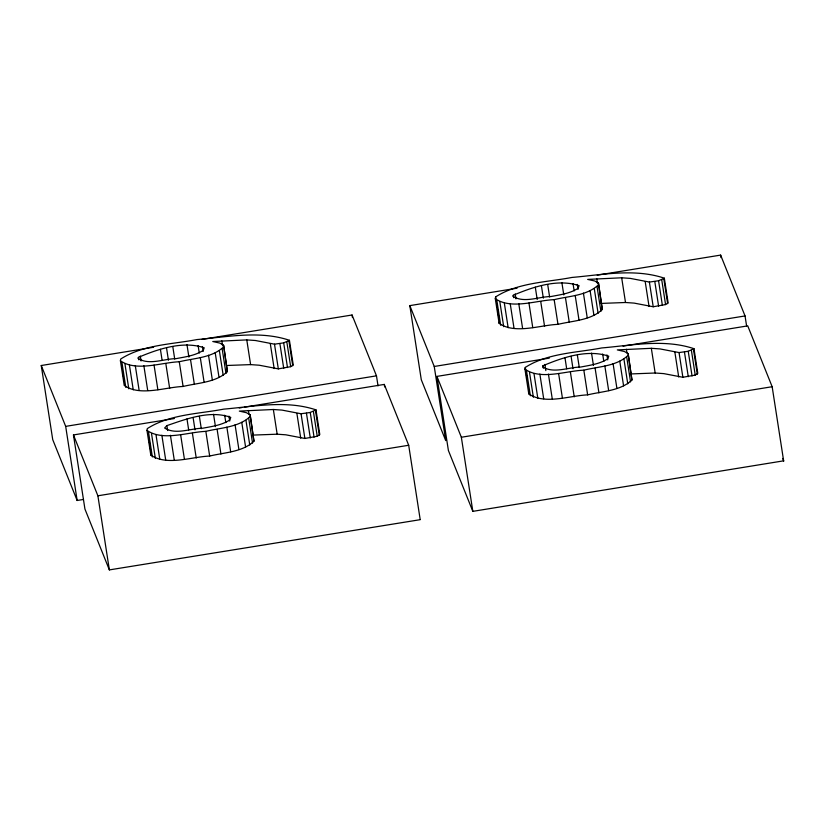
<?xml version="1.0" encoding="UTF-8"?>
<svg xmlns="http://www.w3.org/2000/svg" width="825" height="825" viewBox="0 0 825 825"><rect width="100%" height="100%" fill="white"/><g stroke="black" fill="none" stroke-linecap="round" stroke-linejoin="round"><path stroke-width="1.24" d="M227.391 371.621L223.585 345.19L219.811 343.097L212.767 341.519L246.778 339.9L255.42 340.508L274.498 344.169L283.676 342.87L289.42 340.282C259.7 330.33 227.525 336.94 197.113 339.549C171.713 344.407 143.086 344.654 120.718 359.019L120.409 360.772L124.235 385.471C140.167 396.639 165.093 387.162 183.098 386.471C197.835 382.831 215.892 382.604 227.391 371.621L223.585 345.19M253.956 441.22L250.15 414.779L246.376 412.686L239.333 411.108L273.353 409.499L281.985 410.097L301.063 413.758L310.241 412.459L315.985 409.87C286.265 399.919 254.09 406.529 223.678 409.138C198.278 413.995 169.651 414.253 147.283 428.608L146.974 430.361L150.8 455.06C166.733 466.228 191.658 456.751 209.663 456.06C224.4 452.42 242.457 452.193 253.956 441.22L250.15 414.779M602.291 309.509L598.476 283.078L594.701 280.985L587.658 279.407L621.679 277.788L630.321 278.396L649.388 282.057L658.567 280.758L664.321 278.169C634.59 268.218 602.425 274.828 572.014 277.437C546.604 282.294 517.987 282.542 495.619 296.907L495.299 298.66L499.125 323.359C515.068 334.527 539.993 325.05 557.989 324.359C572.736 320.719 590.783 320.492 602.291 309.509L598.476 283.078M631.95 380.026L628.145 353.595L624.37 351.502L617.317 349.913L651.337 348.305L659.979 348.913L679.047 352.564L688.225 351.275L693.98 348.686C664.249 338.735 632.084 345.345 601.673 347.954C576.262 352.801 547.645 353.059 525.278 367.424L524.958 369.167L528.784 393.876C544.727 405.044 569.652 395.557 587.648 394.876C602.394 391.225 620.441 390.998 631.95 380.026L628.145 353.595M150.8 455.06L151.109 453.317M499.125 323.359L499.445 321.616M528.784 393.876L529.103 392.123M138.425 357.349L138.053 358.432C149.181 365.568 163.958 358.72 176.065 358.648C185.347 356.843 195.226 355.668 203.29 350.326L204.198 347.789C182.985 340.612 158.307 348.934 138.425 357.349L138.806 359.824M513.325 295.237L512.944 296.319C524.081 303.456 538.859 296.608 550.966 296.536C560.247 294.731 570.116 293.556 578.181 288.214L579.098 285.677C557.886 278.499 533.208 286.822 513.325 295.237L513.707 297.712M542.984 365.753L542.602 366.836C553.74 373.972 568.518 367.115 580.625 367.053C589.906 365.248 599.775 364.062 607.85 358.731L608.757 356.194C587.544 349.006 562.867 357.338 542.984 365.753L543.366 368.228M226.854 365.485L250.604 364.609L259.246 365.217L278.314 368.868L290.668 366.682L293.246 364.98L289.42 340.282M253.419 435.074L277.169 434.198L285.811 434.806L304.879 438.457L317.233 436.27L319.811 434.579L315.985 409.87M600.569 303.445L625.505 302.497L634.147 303.105L653.214 306.756L665.569 304.569L668.147 302.868L664.321 278.169M630.228 373.962L655.163 373.013L663.805 373.622L682.873 377.272L695.227 375.086L697.806 373.385L693.98 348.686M120.409 360.772C136.352 371.931 161.267 362.453 179.273 361.762C194.009 358.122 212.066 357.895 223.565 346.923M146.974 430.361C162.917 441.53 187.842 432.042 205.838 431.362C220.574 427.711 238.631 427.484 250.13 416.512M495.299 298.66C511.242 309.818 536.167 300.341 554.163 299.65C568.91 296.01 586.957 295.783 598.465 284.811M524.958 369.167C540.901 380.335 565.826 370.858 583.832 370.167C598.568 366.527 616.626 366.3 628.124 355.327M166.887 425.628L164.618 428.02C175.746 435.167 190.523 428.309 202.63 428.247C211.912 426.432 221.791 425.257 229.855 419.925L230.763 417.378C210.158 409.932 186.739 418.811 166.887 425.628L167.65 430.567M83.49 499.455L77.148 500.486L52.728 439.632L41.25 365.516L153.594 347.253M201.939 339.395L352.058 314.995L376.478 375.839L378.036 385.894M409.819 305.621L434.239 366.475L445.717 440.581L421.286 379.737L409.819 305.621L517.079 288.183M597.228 275.158L720.627 255.1L745.047 315.944L746.604 325.999M41.25 365.516L65.68 426.37L376.478 375.839M434.239 366.475L745.047 315.944M420.286 519.668L109.364 569.9L84.934 509.056L73.456 434.94L174.364 418.533M239.24 407.993L241.787 407.581M244.334 407.158L384.264 384.419L408.695 445.263L420.162 519.379M623.061 346.139L747.739 325.875L772.159 386.719L783.637 460.835L472.828 511.356L448.398 450.512L436.93 376.396L549.275 358.132M73.456 434.94L97.886 495.794L408.695 445.263M436.93 376.396L461.35 437.25L772.159 386.719M782.678 458.452L783.75 461.123M720.627 255.1L721.009 257.606M693.485 349.47L697.311 374.179M691.402 350.377L695.227 375.086M688.225 351.275L692.051 375.973M684.451 352.007L688.277 376.716M679.047 352.564L682.873 377.272M663.826 278.953L667.652 303.662M674.881 352.275L678.707 376.984M661.743 279.861L665.569 304.569M658.567 280.758L662.393 305.456M654.792 281.5L658.618 306.199M649.388 282.057L653.214 306.756M645.222 281.768L649.048 306.467M651.337 348.305L655.163 373.013M621.679 277.788L625.505 302.497M626.402 349.253L626.969 352.956M626.722 357.163L630.548 381.862M623.937 359.102L627.753 383.8M619.761 361.144L623.587 385.853M613.068 363.629L616.894 388.327M596.743 278.737L597.506 283.676M597.063 286.646L600.889 311.345M606.952 354.936L607.716 359.886M594.278 288.585L598.094 313.294M604.849 365.96L608.675 390.658M602.663 354.018L603.817 361.433M590.102 290.627L593.928 315.336M583.409 293.112L587.235 317.811M595.103 368.136L598.929 392.844M591.535 353.1L593.453 365.454M577.283 284.429L578.057 289.369M575.19 295.443L579.016 320.141M573.004 283.511L574.159 290.916M583.832 370.167L587.648 394.876M577.366 355.162L579.284 367.517M565.445 297.619L569.271 322.327M561.877 282.593L563.795 294.938M571.086 356.317L572.993 368.672M570.405 372.147L574.231 396.846M564.96 357.689L566.682 368.806M554.163 299.65L557.989 324.359M547.707 284.646L549.625 297M558.607 373.457L562.423 398.155M541.417 285.801L543.335 298.155M540.746 301.63L544.572 326.339M535.301 287.172L537.209 299.527M548.419 374.096L552.245 398.795M544.882 364.433L545.83 370.611M528.938 302.94L532.764 327.649M539.859 374.055L543.685 398.764M533.981 373.519L537.807 398.217M518.76 303.579L522.586 328.278M529.537 372.518L533.363 397.217M515.212 293.927L515.986 298.867M526.536 371.075L530.362 395.773M525.278 367.424L525.855 371.126M526.422 374.839L526.804 377.303M510.201 303.548L514.016 328.247M504.323 303.002L508.148 327.7M499.878 302.002L503.704 326.71M496.877 300.558L500.692 325.256M495.619 296.907L496.196 300.62M496.763 304.322L497.145 306.787M497.527 309.262L497.918 311.726M498.3 314.201L498.682 316.676M461.35 437.25L472.828 511.356M384.264 384.419L384.656 386.925M352.058 314.995L352.45 317.512M315.49 410.664L319.316 435.363M313.407 411.572L317.233 436.27M310.241 412.459L314.067 437.168M306.457 413.201L310.282 437.9M301.063 413.758L304.879 438.457M288.925 341.065L292.751 365.774M286.842 341.973L290.668 366.682M296.897 413.469L300.723 438.168M283.676 342.87L287.492 367.568M279.892 343.613L283.718 368.311M274.498 344.169L278.314 368.868M270.332 343.881L274.158 368.579M273.353 409.499L277.169 434.198M246.778 339.9L250.604 364.609M248.407 410.448L248.985 414.15M248.727 418.347L252.553 443.056M245.943 420.286L249.769 444.995M241.766 422.338L245.592 447.037M235.073 424.813L238.899 449.522M221.843 340.849L222.606 345.788M222.162 348.758L225.988 373.457M219.378 350.697L223.204 375.406M228.958 416.13L229.721 421.07M215.201 352.739L219.027 377.448M226.854 427.144L230.68 451.853M224.678 415.212L225.823 422.617M208.508 355.224L212.334 379.923M217.109 429.33L220.935 454.028M213.551 414.294L215.459 426.649M202.393 346.541L203.156 351.481M200.289 357.555L204.115 382.253M198.113 345.623L199.258 353.028M205.838 431.362L209.663 456.06M190.544 359.731L194.37 384.44M199.382 416.347L201.29 428.701M186.986 344.706L188.894 357.05M193.091 417.502L194.999 429.856M192.411 433.331L196.237 458.04M179.273 361.762L183.098 386.471M186.976 418.873L188.688 429.99M172.817 346.758L174.725 359.112M180.613 434.641L184.439 459.35M166.526 347.913L168.434 360.267M165.846 363.743L169.672 388.451M160.401 349.284L162.123 360.401M170.424 435.28L174.25 459.989M154.048 365.052L157.874 389.761M161.865 435.249L165.691 459.948M155.987 434.703L159.813 459.412M143.859 365.692L147.685 390.39M140.322 356.039L141.085 360.979M151.542 433.702L155.368 458.411M148.541 432.259L152.367 456.968M149.387 442.2L149.779 444.665M150.16 447.14L150.542 449.615M135.3 365.661L139.126 390.359M129.422 365.114L133.248 389.812M124.977 364.114L128.803 388.823M121.976 362.67L125.802 387.368M123.018 373.849L123.399 376.313M123.781 378.788L124.163 381.253M97.886 495.794L109.364 569.9M65.68 426.37L77.148 500.486"/></g></svg>
